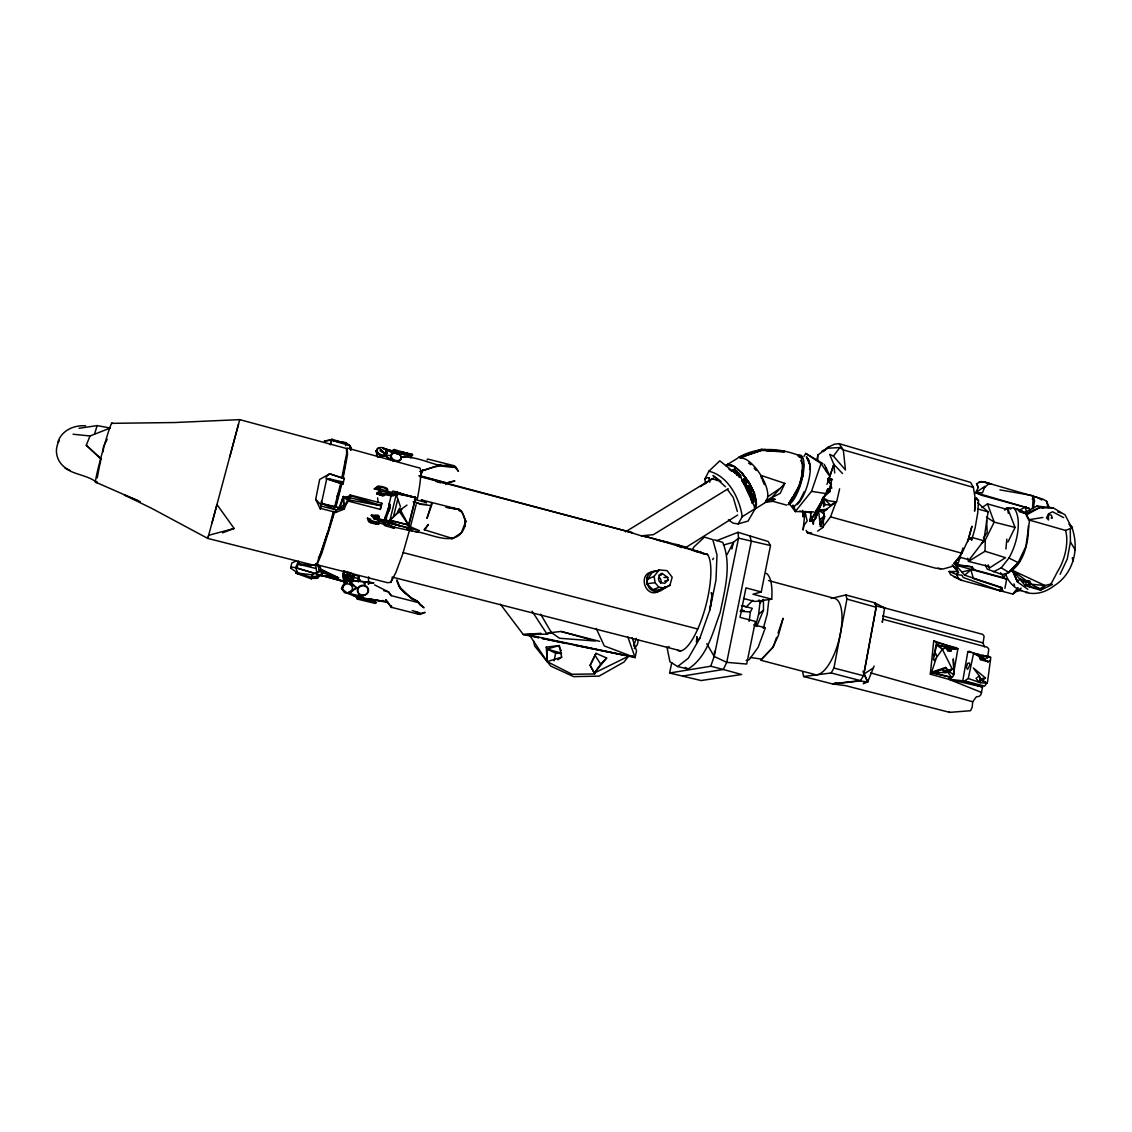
<?xml version="1.0" encoding="UTF-8"?>
<svg xmlns="http://www.w3.org/2000/svg" width="1132" height="1132" viewBox="0 0 1132 1132"><rect width="100%" height="100%" fill="white"/><g stroke="black" fill="none" stroke-linecap="round" stroke-linejoin="round"><path stroke-width="1.5" d="M374.593 584.904L388.616 591.965L391.191 595.644L419.307 602.861L416.802 600.781L424.019 607.813L419.406 604.474M753.374 499.339L752.327 500.457L751.521 499.297L752.256 500.754L753.204 498.858L752.794 500.486M353.566 577.702L354.302 575.014L358.688 576.202L359.028 578.593M749.158 492.632L748.804 490.58A3.382 3 -83.4 0 1 749.228 490.312L749.695 490.015A3.721 3.311 -83.5 0 1 750.091 489.831A1.84 1.641 -83.3 0 1 750.488 489.746L751.422 491.175L749.228 492.646A1.67 1.457 -77.1 0 0 749.639 492.604L750.417 492.25M418.076 532.026L414.652 531.516C430.655 532.931 456.776 549.515 464.827 526.408C465.62 520.239 464.148 512.895 458.63 509.244L446.744 507.193M748.408 492.095L748.86 490.595L748.379 491.5M813.314 523.975L813.781 520.225L812.974 520.097C815.125 519.319 811.219 521.824 813.314 523.975L813.356 519.956L815.238 519.206L822.384 501.533M365.07 583.9L364.603 583.673M712.07 596.564L711.42 592.701L712.07 596.564L709.863 609.922L699.901 638.038L688.313 658.258L677.629 666.536L669.932 661.753L666.932 647.065M817.771 460.059L817.856 455.078L828.313 447.112L834.426 444.211L839.109 443.645L970.577 482.402L973.407 487.411L975.317 499.099L974.595 511.155L975.317 498.462L976.35 497.726L978.529 500.712L977.708 513.065L975.091 528.12L971.638 540.091L970.237 537.658M753.049 499.283L751.662 500.075L752.44 500.415M753.077 499.523L752.582 500.231L752.978 499.24M967.648 558.274L968.511 561.415L985.024 551.256L985.293 540.006L994.193 522.135L987.5 503.91L981.897 507.66M391.601 493.92L389.224 503.627L389.465 507.815L384.54 524.215L383.663 524.427L385.05 525.715L393.837 528.22L395.04 527.37L388.814 524.753L384.54 524.215M696.817 640.839L696.93 636.679L696.449 642.014L699.901 638.038M751.705 495.66L750.304 495.745L751.223 494.203M751.535 493.623A1.84 1.542 -70.1 0 1 752.058 493.481L752.992 494.132L752.469 495.519M1021.106 588.116L1012.8 594.059L1001.226 591.017L1001.339 587.395L964.676 575.183L955.649 565.109L972.133 566.849L974.878 570.387L1006.659 579.145L1004.933 588.315M738.446 476.105L740.172 475.001L740.795 476.926M950.866 651.169L950.993 647.957L949.281 646.74L946.451 648.693L950.866 651.169L947.739 651.07L946.621 647.32L936.659 644.943L933.376 659.517L934.409 660.564L942.362 649.343L946.621 647.32L946.451 648.693L957.927 648.608L953.087 676.469L948.842 679.313L930.32 674.205L933.744 640.769L954.913 648.155M752.058 499.155L751.648 500.019M376.22 516.871L379.22 516.815L377.89 515.315L371.367 515.117L374.734 516.73M797.961 455.036L797.961 455.036C778.519 448.031 756.954 446.574 738.503 457.441L759.572 450.267M786.683 505.141L773.241 501.405M342.02 588.994L343.321 584.692L348.345 579.98L373.659 582.895L348.345 579.98L345.359 583.348M345.076 578.127L344.298 576.372L349.01 573.952L351.401 578.424L346.958 580.674L345.585 579.23L344.298 576.372L349.01 573.867L351.67 578.254L348.444 579.924M999.924 489.873L1031.719 495.42L1033.304 496.34L1032.511 508.169M824.039 513.97L818.507 510.15L823.969 511.24L827.308 509.216L818.507 510.15L820.431 526.437L823.148 526.649L823.969 511.24L836.152 501.886L828.44 500.754L822.822 497.769L815.238 519.206L810.102 521.215L810.965 512.57L799.687 511.24M103.224 451.739L103.507 446.588L107.215 439.258M335.511 512.343L336.048 511.296M377.763 454.201L376.673 454.272L377.423 456.04M864.664 682.44L863.277 683.714L867.678 681.917L863.914 674.078L876.012 608.478L876.295 606.073L874.371 602.748L884.616 607.842L882.295 622.345L882.436 620.888M739.253 474.322L738.559 473.36M815.861 510.942L815.238 519.206L815.861 510.942L810.654 521.328M401.846 509.244L387.866 522.135L386.677 520.338L373.716 518.343L399.299 525.616L391.403 522.319M671.743 662.673L669.606 673.002L710.74 666.224L714.179 656.447L714.603 651.282M398.464 512.64L399.78 508.141L397.841 511.254M391.686 607.559L391.46 605.818M981.628 692.487L948.842 679.313L964.521 680.969L982.562 686.997L980.977 694.581L979.053 696.505L976.449 696.689L972.699 701.769L972.204 707.16L970.52 710.712L949.663 712.368L845.576 685.652L832.756 683.969L835.996 683.02M830.011 491.529L828.978 491.076L822.822 497.769L825.087 504.589L823.714 506.712L822.822 497.769L830.011 491.529L831.652 479.246L828.115 478.454L828.355 480.76L831.312 484.737L828.355 480.76L833.831 464.375L829.671 454.371L833.421 456.125L845.448 469.95L843.34 449.913L839.109 443.645M1005.895 548.978L1006.857 539.115M802.701 510.376L803.083 516.687L803.607 511.593M816.766 460.285L817.856 455.078M358.306 581.89L359.07 577.122M804.894 513.022L803.112 530.031L803.805 525.559L807.173 520.961L804.909 511.423L811.63 513.008M736.55 474.308L738.036 475.199L736.946 474.393M768.953 599.026L767.255 614.068L763.308 628.359M755.596 626.01L758.638 614.237L759.897 603.186L759.048 599.889M803.083 516.687L803.296 514.819M990.486 660.069L988.194 661.767L980.27 659.73L979.732 656.135L973.605 653.291L968.27 678.478L964.521 680.969L984.713 686.119L987.543 681.903L990.797 657.381L973.605 653.291L969.615 651.353L967.832 651.622L962.724 681.153L982.562 686.997L948.842 679.313M738.036 475.199L736.989 473.417L738.757 473.643M360.202 581.183L360.231 580.221L359.679 581.324M335.468 512.598L344.241 509.06L339.275 507.023L343.35 496.538L347.354 498.207L350.085 494.995C352.392 498.391 344.482 504.731 343.392 508.112L336.416 509.952L321.134 506.046L320.243 508.891L320.328 508.084M749.115 621.312L750.389 611.959L752.271 608.308L742.224 605.804M320.979 504.532L321.46 501.037M318.361 558.019A53.643 3.849 -75 0 0 321.304 552.119L327.318 532.974M368.395 584.282L368.608 576.867M330.36 444.791L331.817 439.202L346.01 443.645L349.406 445.357L351.444 447.918M321.177 504.745L321.785 503.4L336.416 509.952L339.996 508.027L343.35 496.538L348.26 501.094L380.31 509.4L381.824 503.245L350.948 495.179M712.085 594.795L709.863 609.922L715.99 580.009L716.995 554.864L712.792 539.667L704.472 537.092L693.859 547.011L692.246 549.968M959.794 557.213L969.19 559.816L983.807 540.771L988.08 511.862L977.624 502.721M973.605 653.291L988.194 661.767L979.534 657.494L979.732 656.135M358.688 576.202L358.391 578.155L358.802 577.334M669.918 585.272L663.465 588.866A10.485 9.933 70.1 0 1 649.584 588.569L646.91 583.73L647.603 579.259L652.046 572.721L659.135 569.92L667.045 570.627L672.167 577.207L669.918 585.272L658.456 590.168L652.966 589.687L646.91 583.73L646.74 578.211M749.37 489.477L750.007 488.175L749.115 489.604M754.917 509.075L766.477 501.816M1033.219 508.777L1034.563 500.825L1033.304 496.34L1042.926 499.127L1046.576 501.292L1049.024 506.895M977.114 677.474L979.336 676.101L980.949 679.37L980.383 682.709L987.146 683.247L980.1 678.945L979.336 676.101L973.393 668.007L985.463 677.969L982.335 680.544L980.1 678.945L980.383 682.709L968.27 678.478M987.529 657.777L988.802 649.23L987.415 647.278L882.96 619.261M300.659 573.712L295.763 573.117L311.243 578.806L311.555 577.065M344.397 478.128L342.855 484.086L326.794 478.511L320.243 508.891L315.687 499.353L319.663 479.444L329.638 473.799L344.114 478.581M984.274 646.839L983.114 642.905L984.118 636.297L982.76 634.387L881.007 606.922M381.824 503.245L380.31 509.4M802.729 672.323L803.635 676.54L832.062 683.841L860.476 680.601L863.461 675.705L876.097 607.247L874.979 602.832L845.859 594.951L831.114 598.446M813.922 519.998L810.102 521.215L811.007 516.291M1042.869 517.48L1028.408 519.8L1065.495 530.413L1070.264 528.63L1070.419 542.03L1067.292 558.925L1060.09 574.306M803.635 676.54L831.143 672.974L833.944 668.064L846.934 599.069L845.859 594.951M464.827 526.408L465.804 521.229L464.884 518.866M809.564 469.44L810.243 465.96L809.055 461.092L806.493 456.96L810.243 465.96A24.777 8.023 -73.8 0 1 797.211 504.462M1026.243 506.811L1018.786 510.348L1025.068 512.386L1036.912 506.089L1053.156 507.858L1064.986 514.791L1072.301 528.658C1079.348 549.501 1073.334 573.613 1054.217 585.739C1045.883 592.078 1036.629 595.036 1026.2 592.602L1025.592 592.178M346.01 443.645L345.557 445.668M342.076 501.32L343.35 496.538L344.241 509.06L348.939 497.585L350.878 495.675L381.456 505.82L349.066 499.962L348.939 497.585L347.354 498.207M340.888 482.727L334.35 507.971M341.921 477.534L346.689 453.352L346.392 448.47L239.715 419.632L174.611 422.533L111.573 423.34M962.992 548.001L958.38 562.731L954.007 563.34L961.903 553.251L968.412 539.398L971.963 526.238L968.384 538.804M554.128 660.833L555.642 653.178L546.94 649.032L546.303 647.108L559.378 645.537L561.656 657.183L557.751 659.772M766.364 573.344A46.497 15.282 -75.5 0 1 771.713 599.21L752.964 594.215L761.242 591.951L770.482 545.525L768.133 541.478L737.993 532.295L716.641 540.672M321.842 502.693L321.318 505.282L315.687 499.353M389.224 503.627L387.469 513.97M445.753 484.482L446.065 482.954M312.644 574.886L313.069 572.891L295.636 567.67L291.391 567.019L290.669 568.094L297.914 573.174L311.866 577.504L312.644 574.886L297.914 573.174L295.636 567.67L298.381 561.331M761.242 591.951L745.974 587.862L740.045 617.365L755.369 621.397L746.667 664.06L726.73 662.362L714.179 656.447L738.545 538.139L737.993 532.295M827.294 490.722L827.973 488.628L827.266 490.764M933.744 640.769L936.588 642.552L933.886 655.612L936.037 653.914L936.659 656.305M628.218 656.15L635.094 657.565L636.524 650.843L632.151 637.84M638.42 639.679L637.373 644.603L634.302 648.608M358.151 581.607L358.193 579.499M290.669 568.094L291.787 562.986L296.145 561.019M385.602 515.668L383.663 524.427L386.451 513.206M342.855 484.086L343.237 481.694M388.941 510.207L389.917 506.57M343.01 478.426L347.51 454.597L347.128 448.046L418.628 467.785A60.095 6.962 -75.1 0 1 417.326 498.957M836.647 501.83L839.604 488.826M958.677 572.778L952.224 564.995L957.884 571.476L957.049 575.127A7.669 7.061 -60.6 0 0 961.846 580.391L1000.9 590.989L1001.848 587.975L999.655 590.635L963.12 577.447L962.016 575.24L956.95 574.646L957.884 571.476L955.649 565.109L974.878 570.387L972.317 569.283L972.133 566.849L954.375 564.189M816.497 511.098L810.102 521.215L811.234 516.362M297.291 566.736L298.791 562.01M321.134 506.046L321.785 503.4L339.996 508.027L348.26 501.094M731.852 548.992L733.508 542.242L738.545 538.139L770.482 545.525M388.814 524.753L396.908 491.981L402.851 494.175L402.185 494.981M347.666 578.41L348.288 576.358M393.611 516.036L397.771 499.325M347.156 582.513L313.04 572.962L311.286 578.41L317.385 578.296L319.861 574.759M810.102 521.215L810.937 517.876M335.935 506.938L341.595 484.666M335.171 507.56L339.572 490.637A53.643 3.849 -75 0 0 341.694 481.539M409.883 528.828L416.166 504.561M212.052 522.814L239.715 419.632M352.929 580.433L353.778 576.117M422.76 469.738L420.269 476.289L422.264 471.011M330.615 444.14L331.435 439.697L324.233 441.126L331.704 439.98M229.782 456.918L238.527 424.189M318.488 577.645L312.064 576.881L321.757 575.523L322.832 571.688L319.04 570.075L318.46 564.571M333.459 511.31L327.601 533.101L317.257 562.83L314.852 565.533L207.779 538.422L152.353 508.707L124.166 494.868L140.311 501.618M390.016 508.084L389.295 510.518M208.246 536.724L216.976 504.561L234.14 528.46L222.608 532.818M351.613 581.862L352.844 578.056M352.377 581.65L353.099 577.674M352.929 581.692L353.594 578.636L352.802 580.051M322.832 571.688L321.757 575.523L317.017 575.014M792.485 497.344L789.103 503.146C798.994 490.892 804.781 473.7 801.343 458.064L798.216 456.168L801.838 457.823M342.119 586.716L341.595 588.598L344.892 592.602L363.089 596.507L356.821 597.172L347.227 593.083L341.595 588.598L343.916 584.947A3.877 3.523 0.1 0 1 346.137 582.64M207.779 538.422L208.656 535.295L234.14 528.46M409.416 530.498L402.822 553.803L395.931 572.368L390.837 582.357L387.498 582.683L315.333 564.316L317.328 563.835L321.828 553.364L334.605 511.961M828.681 491.401L830.718 484.185L831.511 484.425M954.05 674.559L953.3 659.149L954.05 674.559L946.31 670.356L942.998 670.894M352.208 579.018L351.458 581.579L353.58 575.721M326.851 536.384L333.416 514.324M389.932 504.165L386.691 512.598M94.564 434.009L97.14 425.59L110.257 428.038L89.994 435.99L73.071 434.221M1032.342 499.368L1033.304 496.34M822.172 499.254L819.511 507.518L827.973 488.628M955.719 649.032L936.659 644.943L942.362 649.343L952.337 669.253L946.31 670.356L951.743 677.474L931.41 672.804L935.881 659.192M391.332 607.29L385.842 599.847L391.332 607.29L417.92 614.068L418.416 612.553L412.232 610.558M754.294 508.027L756.176 502.311L754.294 493.241M315.587 568.391L297.971 564.146L298.933 561.359M790.164 504.858L795.301 511.523L811.517 491.359L821.054 463.526L805.758 453.451L803.989 456.338M826.968 484.383L833.831 464.375L842.548 473.516M776.566 637.401L773.283 646.966L760.676 660.211L813.851 674.219A39.365 14.659 -75.5 0 0 838.388 642.169A39.365 14.659 -75.5 0 0 834.992 598.503L768.472 580.546M778.038 633.113L783.132 618.27L778.307 635.689L772.689 647.603L761.694 659.149L750.219 657.466M390.837 582.357L392.521 577.532M736.691 471.223C735.418 469.681 738.121 474.096 736.974 471.379C734.328 470.912 737.272 472.171 736.592 471.492M633.58 646.047L636.297 638.349M967.634 541.747L969.063 537.771M823.148 526.649L830.534 516.843L836.152 501.886L830.633 505.141L825.087 504.589M835.94 683.502L832.756 683.969L859.881 680.983L867.678 681.917L874.145 666.055M985.392 564.826L987.189 569.099L1001.962 574.532C1022.394 571.25 1029.158 542.865 1028.408 525.828M411.199 457.47L412.175 454.272L410.576 457.823M97.281 477.817A30.889 1.288 -77 0 1 101.017 459.125L86.287 445.244L89.994 435.99M386.352 488.67L387.866 489.915L384.272 487.85L377.437 486.633L374.296 488.84L378.003 488.373L394.757 493.425L395.294 492.08L415.656 497.556L408.666 526.139L419.434 530.611L380.196 520.975L373.9 518.597L371.31 515.343L379.149 517.409L373.9 518.597L375.796 515.796M668.559 647.546L668.998 646.471M756.784 626.321L763.52 610.106L763.421 599.479L759.897 603.186M398.28 493.594L415.656 497.556L408.213 526.196L408.327 527.554L411.51 529.012L409.883 526.861M820.431 526.437L824.803 516.376M359.099 581.48L359.877 579.74L358.391 579.527M949.182 671.828L952.337 669.253L946.31 670.356L946.593 672.422L931.41 672.804L942.829 669.422L944.753 672.649L946.593 672.422L947.838 669.691L945.659 667.456L931.353 672.281L951.743 677.474M336.883 496.523L339.572 490.637M784.83 483.378L780.245 493.311L765.982 500.669L770.467 499.311L775.279 499.382L770.51 498.872L784.83 483.378L760.916 475.383A24.932 9.707 58 0 0 740.3 458.149M790.122 502.792L792.372 497.995M311.243 578.806L311.866 577.504M1020.229 561.048L1010.791 571.32L1018.149 562.618L1025.889 546.431L1029.568 520.154L1025.748 513.617L1021.772 510.999M791.424 499.453L788.466 504.249M420.213 471.478C428.844 468.719 445.315 462.252 452.361 467.106C434.674 467.063 418.897 455.729 401.209 457.158L412.784 455.106L404.478 454.611L382.63 448.088L393.469 453.38M798.272 455.404L798.923 455.163A26.093 8.349 -73.8 0 1 802.857 475.638L798.994 487.595L802.347 475.539L803.437 464.587L802.871 475.567L801.371 478.765L802.871 475.567L801.881 470.459M596.026 653.348L590.126 665.291L594.371 673.002L606.653 657.989L596.026 653.348L590.126 665.291L594.682 673.936L572.099 674.276L547.181 661.612L529.564 635.208L628.897 656.051L594.371 673.002L594.682 673.936M1007.989 541.931L1015.079 527.441L1007.522 508.042L1004.296 508.905M1030.205 511.692L1029.087 508.339L981.119 495.151L975.685 492.675L978.331 487.425L976.591 483.718L981.161 481.553L983.821 481.864L1037.337 497.429L1041.85 500.033M804.343 491.529L799.673 500.74L794.848 506.089L792.414 505.679M705.731 483.675L704.741 479.218L708.873 471.209L719.825 460.837L741.106 477.888L755.341 508.509L748.026 521.088L738.163 523.904L733.097 523.168L728.428 519.857M400.36 509.81L408.454 524.951L389.875 520.083L388.658 521.654L400.36 509.81L406.996 505.113M727.027 554.666L733.508 542.242L723.475 545.03M393.667 449.871L394.643 450.423L394.332 449.39L391.969 451.173L393.667 449.871L404.478 454.611L382.63 448.088L385.602 449.432L387.017 453.14L384.455 455.715L379.319 456.875M1027.87 589.319L1017.654 582.089L1012.333 570.217L1025.238 585.612L1039.94 588.767L1045.091 585.569L1051.048 583.956L1057.599 571.49A31.441 14.985 -73.1 0 0 1065.495 530.413M331.195 440.376L331.817 439.202M385.786 453.904L380.253 450.791L385.786 453.904L386.536 452.503A4.853 3.552 20.9 0 0 381.456 447.522A4.853 3.552 20.9 0 0 377.395 451.626A4.853 3.552 20.9 0 0 384.272 454.781L385.786 453.904L380.154 449.178L381.866 450.932M930.32 674.205L931.353 672.281M57.817 442.287C61.553 430.471 73.863 424.995 85.551 425.788M712.721 559.59L713.514 558.161M737.102 473.317L736.861 474.237L738.531 473.417M754.549 509.301L754.549 509.301A26.319 10.018 58 0 0 749.03 482.826L741.814 472.78L749.214 482.699L754.506 493.679L749.03 482.826L741.8 473.091M664.781 586.518L663.465 588.866L658.456 590.168M738.163 523.904L742.238 516.687L755.341 508.509M744.29 478.454L742.026 480.973L744.828 480.52L742.054 481.015L744.29 478.454L742.818 480.576C750.12 479.02 739.026 482.19 744.46 478.751M750.983 491.373L751.153 490.58M794.183 494.443L798.414 487.199M376.758 523.564L378.612 523.692L380.196 520.975L388.488 522.743M750.912 491.359L751.096 490.566M351.203 573.004L343.661 570.91L342.6 575.99L344.326 582.287L347.34 580.688M427.089 459.96L427.655 459.04L453.649 465.62L455.644 466.681L458.418 471.322L455.503 467.686L452.772 466.257M815.564 511.268L820.969 502.636L816.243 511.48M660.947 575.226L662.093 573.415L667.753 577.49L668.007 580.093L664.725 583.362L660.069 582.343A4.967 4.698 70 0 1 659.758 575.367L662.093 573.415L658.866 575.169M819.667 524.017L824.605 516.234M736.72 472.341L736.847 471.775M1027.842 586.433L1040.506 590.182L1045.091 585.569L1012.461 570.358L1017.654 582.089L1019.946 578.636L1039.94 588.767L1040.506 590.182L1052.406 584.466L1051.048 583.956M983.298 488.699L988.109 484.355L991.689 484.227L983.821 481.864L978.713 482.218M1001.353 587.876L1000.9 590.989L999.655 590.635L1001.339 587.395L1003.193 591.385M983.411 538.096L987.217 532.493L986.566 520.508M828.355 480.76L829.332 478.624M743.299 482.727L744.828 480.52L743.285 482.798L746.455 481.553M744.035 482.232L745.507 480.138L744.007 482.274M594.371 673.002L600.668 664.102L606.653 657.989M353.043 576.712L354.302 575.014M833.421 456.125L839.817 447.55L843.34 449.913L973.407 487.411M391.997 492.307L392.917 491.09L396.908 491.981M628.161 656.645L624.072 661.994L599.054 676.129L573.655 676.625L550.775 666.097L534.686 646.047L533.54 640.995M343.534 586.135L341.595 588.598L344.892 592.602M346.42 582.442L348.345 579.98L356.622 587.833L349.788 592.814L347.227 593.083L356.622 587.833L350.255 583.56L348.345 579.98M736.776 472.709C734.074 474.393 734.031 468.676 736.649 472.412M647.603 579.259L654.126 576.315L659.135 569.92M993.472 571.773L1001.226 567.854L1008.923 558.019A34.201 15.282 -73.2 0 0 1013.621 507.914L1007.522 508.042L1004.749 510.122M1012.8 594.059L1018.036 587.55M736.805 472.61L736.932 472.568A1.472 1.132 -1.5 0 0 737.059 472.313L737.059 471.563M1017.654 582.089L1012.461 570.358L1031.011 584.183L1028.875 585.994L1026.158 585.074L1025.903 582.343L1027.46 580.49L1029.865 581.013L1031.011 584.183L1045.091 585.569M733.607 469.922C737.158 469.426 732.56 471.648 734.668 470.94M751.846 499.028L751.436 500.245L751.917 498.858M752.596 495.377L752.893 493.863M749.497 489.717L748.507 490.241A1.67 1.5 -87.3 0 1 748.111 490.269L749.893 489.434L750.247 487.906M738.672 473.105C734.3 474.478 738.149 471.605 739.267 474.209M794.169 497.472L789.103 503.146L798.881 487.411L802.149 475.624L803.225 464.927L800.72 460.54M750.997 491.797L751.337 490.269M749.893 489.434L750.304 488.048L748.974 487.425A3.736 3.41 83.6 0 0 748.436 487.637L748.026 487.92A3.453 3.155 82.8 0 0 747.601 488.203L747.162 489.434L748.195 490.269M749.837 489.434L750.247 488.048M1007.82 573.117L1018.149 562.618L1008.923 558.019M1008.98 572.509L1018.149 562.618M747.997 487.906L747.969 487.92A3.382 3.085 84.4 0 0 747.658 488.217L747.544 490.015M736.847 473.233L736.578 474.266M740.639 475.751L739.238 475.327L738.899 476.558M738.757 475.298C736.989 475.369 742.309 475.115 739.889 474.945M747.658 488.203L747.276 489.618M982.972 542.384L985.293 540.006L981.402 543.247M752.808 600.314L746.342 606.823L741.432 605.606M751.747 493.609A1.84 1.528 -69.6 0 1 752.129 493.51L752.822 493.793L751.676 493.637A3.721 3.099 -69.9 0 0 751.351 493.778L750.827 494.047A3.467 2.887 -69.7 0 0 750.459 494.344L750.714 496.368A1.67 1.344 -65.4 0 0 751.11 496.325L752.271 495.59M397.417 495.08L379.277 490.58L376.956 493.863L381.328 493.58L384.668 495.264L382.899 496.028L376.956 493.863M424.741 530.087L428.349 524.441L424.047 529.691L452.743 538.521L461.361 532.776L465.804 521.229L461.941 511.735L458.63 509.244L445.895 507.334M959.752 558.019L954.007 563.34L958.38 562.731M750.898 494.061L750.799 494.061A3.382 2.802 -69.4 0 0 750.53 494.373L749.936 495.717L751.04 496.283M750.53 494.359L750.771 496.325M972.317 569.283L1002.952 577.561L1006.504 574.122M743.285 482.798L746.639 481.836M747.997 488.288L748.394 488.048M749.257 490.665L748.733 491.175L749.78 490.312M823.346 451.64L828.313 447.112M750.785 491.599L750.035 492.066M325.846 477.18L329.638 473.799L342.501 478.058A53.643 3.849 -75 0 0 345.868 457.809M980.949 679.37L978.388 681.648L976.01 678.153M819.526 520.083L824.252 515.966M735.092 471.464L734.937 472.341L735.163 471.407M725.626 465.634L737.767 458.106M964.676 575.183L970.888 569.835L973.379 578.494L1001.848 587.975M416.562 600.993L411.609 598.658L400.473 588.527L396.879 579.895C398.266 590.14 408.808 596.536 416.802 600.781M758.638 614.237L763.52 610.106M740.484 476.784L739.012 476.713L740.3 476.897M750.7 491.981L751.393 490.411M953.54 576.641L961.846 580.391L950.654 574.716L949.111 571.519L957.884 571.476M677.629 666.536L688.086 669.04C707.415 656.885 712.594 632.604 720.164 612.624C724.791 589.772 731.895 565.052 722.782 542.398L714.306 539.78M728.032 464.502L727.395 464.53A26.319 10.018 58 0 1 749.03 482.826L754.209 493.538M1010.834 509.06L1007.522 508.042L1006.093 509.145L987.5 503.91M750.884 494.429L750.219 495.519M561.656 657.183L547.181 661.612L546.94 649.032L559.378 645.537M752.129 495.788L752.936 494.132M779.906 488.5L767.991 496.594M945.659 667.456L942.829 669.422L946.593 672.422M439.57 465.464L440.956 464.502L420.198 471.45M740.569 475.652L739.139 475.44L739.026 476.643M975.685 492.675L984.897 486.307L982.576 492.703L975.685 492.675L1029.087 508.339M740.583 477.138L739.861 477.336M736.875 473.218L738.856 473.317M734.923 471.28L735.984 470.954L735.177 471.124M817.615 531.106L823.389 527.243M752.653 500.471L751.45 500.415M749.299 489.477L747.544 489.548M700.383 486.618L713.655 478.001M872.829 668.29L863.914 674.078L862.938 671.276M968.511 561.415L988.052 566.34L989.425 567.995L1005.513 557.694L985.024 551.256M712.014 478.808L625.529 531.814M754.492 499.311L754.138 498.137L753.035 499.212M752.851 501.787L753.021 500.669L751.521 500.443M752.002 502.792L754.86 501.122L752.044 503.018M750.29 492.618L750.488 493.962M751.662 498.066C749.469 500.132 757.633 495.59 751.139 496.651C751.959 500.075 750.389 494.189 753.926 496.891M753.148 497.132L751.874 497.854L751.606 496.99L753.148 497.132L751.606 496.99M749.002 485.755C742.436 490.609 748.875 483.675 748.959 485.77M732.263 470.473L735.276 468.761L732.446 470.615M733.635 471.591L735.192 469.893M728.201 488.727L653.376 534.658L641.292 535.818L627.482 531.516M349.01 573.952L345.133 576.938M737.625 515.074L685.101 547.945L685.723 547.463L684.747 546.784L645.169 536.356M370.843 519.234L367.518 518.244L369.032 520.281L378.031 522.291L380.196 520.975L384.54 522.984M748.238 487.779L748.464 487.651A3.721 3.396 83 0 1 748.875 487.439L748.974 487.425A1.84 1.684 84.4 0 1 749.228 487.368L750.191 487.906L749.285 487.368M704.741 479.218L707.571 477.534M979.534 657.494L983.085 655.442L984.316 659.631L983.255 659.348L983.085 655.442M1027.87 518.541L1026.455 515.003L1039.176 507.815L1053.156 507.858M378.965 447.635L377.225 448.612L376.574 452.107L379.8 455.276L375.951 450.72L377.607 457.271M348.529 579.782L351.67 578.254L350.863 577.178M659.164 591.06C645.764 599.535 637.005 573.825 652.315 571.858M821.973 451.088L828.03 448.215L839.817 447.55M968.412 539.398L970.902 538.238L971.638 540.091M751.634 493.977C753.247 493.057 752.327 496.24 752.639 494.288M831.652 479.246L828.398 480.704L828.115 478.454L832.43 479.501L828.992 480.874M750.106 492.08L748.761 491.939M748.931 489.703C747.445 491.019 747.544 487.552 747.474 489.321M1019.111 511.593L1025.748 513.617L1039.176 507.815M737.3 473.19L738.531 473.346M315.064 573.301L320.809 570.967L321.757 575.523L338.638 577.872L321.813 569.594L319.04 570.075M313.705 573.896L320.809 570.967M983.255 659.348L989.708 656.702L982.717 655.57M753.204 498.858L753.983 498.561L753.233 498.986M754.209 498.179L752.667 498.717M652.966 589.687L658.966 587.31L665.121 587.989M453.649 465.62L452.361 467.106L455.078 467.389L448.527 465.592M952.054 566.481L943.069 569L935.372 568.123L807.526 532.946L806.111 530.37M500.372 604.191L523.295 634.543L547.039 634.161L551.383 632.547L561.048 631.472L599.635 641.377M739.479 457.144L761.171 449.39L784.632 451.286M347.227 593.083L351.826 591.47M739.974 457.88L761.468 450.295L784.504 452.078M764.708 502.495L768.897 501.094L773.17 501.32M435.707 481.1L446.008 483.265L454.923 480.987L448.909 482.119M378.003 488.373L381.753 487.156M739.663 457.356L765.133 449.347M664.526 581.183L668.007 580.093M379.135 456.819L384.455 455.715M789.372 504.405L788.339 504.405L789.372 504.405A26.093 8.349 -73.8 0 0 802.857 475.638L802.163 472.171M345.996 496.764L350.411 496.41L350.085 494.995M1025.238 585.612L1031.011 584.183M379.093 516.475L378.031 516.15L379.206 517.183L377.89 515.315M961.733 572.042L970.888 569.835M733.876 469.709L735.008 469.738M451.3 538.846L452.743 538.521M746.158 660.352L749.186 659.701L758.129 647.377L765.374 627.708L753.771 624.892M628.897 656.051L574.787 645.212M1021.828 590.366L1015.022 591.442M980.1 678.945L985.463 677.969M376.786 488.401L374.296 488.84L380.352 490.397M313.069 572.891L295.636 567.67M931.41 672.804L938.032 671.715M683.049 675.988L723.277 669.479L741.644 674.502L701.104 680.544L669.606 673.002M946.451 648.693L957.927 648.608M78.999 428.292L97.14 425.59M350.793 578.381L351.67 578.254M765.713 502.283L774.033 501.122M646.91 583.73L655.074 582.711L658.966 587.31M771.713 599.21L754.917 601.488L743.526 598.474M735.899 472.964L734.937 472.709L735.857 472.709M394.757 493.425L415.656 497.556L407.619 495.972M739.875 477.265L739.691 477.251M395.436 452.772L392.365 453.621L391.205 455.503A5.122 3.75 21.5 0 0 398.054 460.653A5.122 3.75 21.5 0 0 399.186 454.243L394.417 452.857L399.808 454.71A5.533 4.047 21.5 0 1 398.874 461.049A5.533 4.047 21.5 0 1 390.979 457.554A5.533 4.047 21.5 0 1 395.436 452.772L399.808 454.71L399.186 454.243M735.177 469.879L734.71 469.78M734.074 469.497L734.894 469.596M540.841 633.297L523.295 634.543L538.775 637.726L529.564 635.208M547.86 632.802L551.383 632.547L559.548 638.264L595.361 641.023L561.048 631.472M388.743 520.678L373.9 518.597M426.467 504.306L421.528 504.348L413.222 501.773M663.904 577.476L667.753 577.49M346.859 577.108L350.213 578.226M792.641 505.254L795.301 511.523L813.667 511.89M798.513 455.149L802.022 457.342M1015.079 527.441L994.193 522.135L986.382 517.098M394.276 495.335C393.469 497.712 374.395 491.047 377.932 493.821M740.979 610.686L744.332 610.827L741.021 609.893M304.451 565.038L297.971 564.146L315.814 565.038L316.408 570.868L317.837 572.127M766.477 450.635L775.123 451.088M555.642 653.178L561.5 653.489M740.059 611.266L750.389 611.959M807.526 532.946L811.587 533.257L807.158 532.054M375.173 600.087L388.304 602.592L382.46 600.469M737.866 474.931L737.257 474.633M381.328 493.58L376.843 493.156L381.173 494.953L379.39 494.359M761.171 449.39L783.754 451.555M376.164 517.098L379.149 517.409M297.971 564.146L304.791 564.868M681.945 547.294L677.29 545.1L679.143 545.327L675.337 544.917L681.789 547.591M696.067 551.652L707.585 554.51A51.011 14.857 -75.4 0 1 703.651 613.247A51.011 14.857 -75.4 0 1 677.559 650.348M953.894 572.155L949.111 571.519L956.95 574.646M429.962 505.452L421.528 504.348L413.548 501.618M451.88 508.353L458.63 509.244M708.873 471.209C728.131 475.765 739.606 498.278 742.238 516.687M307.678 565.476L310.918 565.929M384.88 454.838L391.417 455.772M811.517 491.359L825.242 493.481M365.155 598.503L356.821 597.172L352.25 594.597M414.383 499.424L426.552 502.495L421.316 499.877L459.663 509.542M417.92 614.068L420.156 614.421L425.151 612.384L420.439 613.487L416.604 612.553M381.045 600.809L356.821 597.172L357.358 599.097L375.201 603.427M387.894 511.07L388.998 511.254M937.848 568.306L941.017 568.858M345.854 442.966L332.822 440.673L346.052 442.626L349.406 445.357L350.991 449.828M326.271 478.61L333.063 479.841M364.971 584.027L364.023 583.574M378.512 600.625L368.367 598.672L376.461 602.606L356.99 597.88M702.562 553.506L707.585 554.51L645.084 536.327M394.304 494.543L397.474 495.179L381.385 493.354L379.277 490.58M624.779 655.442L542.214 638.434L566.184 643.429M326.794 478.511L343.505 482.02M393.214 526.988L413.01 531.163M876.295 606.073L884.616 607.842M641.292 535.818L648.438 537.403M691.638 550.18L701.316 552.345L677.29 545.1M400.657 451.696L412.416 454.371M321.474 503.754L339.996 508.027M657.098 539.95L669.139 542.78M389.295 520.437L408.454 524.951L399.228 511.211M728.371 465.323L734.668 466.851L742.083 473.119M999.655 590.635L1001.226 591.017M375.612 516.942L377.324 517.366M400.898 451.979L410.279 454.314M295.763 573.117L302.074 574.702M392.167 577.065L680.87 650.858M350.17 497.74L381.456 505.82M320.441 508.367L335.723 512.329M403.218 552.614L697.751 629.01M833.944 668.064L863.461 675.705M710.74 666.224L723.277 669.479L726.73 662.362L751.266 541.492L750.007 536.129M1051.161 517.947L1052.265 518.244L1051.402 515.187L1048.388 514.565L1046.463 517.777L1048.515 519.942L1048.416 513.914L1052.548 511.763L1063.641 517.621M831.143 672.974L860.476 680.601M1022.72 581.508L1025.903 582.343M954.403 564.557L957.658 565.42M419.632 476.501L632.632 532.79L418.84 475.808M947.512 649.287L950.937 650.178M967.832 651.622L971.129 652.499M974.44 653.376L979.406 654.692M383.706 590.663L388.616 591.965L390.441 594.753M420.481 475.865L448.116 483.237M936.588 642.552L956.682 647.9M882.818 615.935L983.114 642.905M354.231 577.49L358.646 578.678M395.294 492.08L415.317 497.599M336.162 441.735L349.406 445.357L350.779 450.324M676.03 544.407L678.323 545.03M321.403 575.466L347.312 582.556M389.62 494.175L392.804 495.052M727.635 464.46L734.102 466.271M971.879 537.459L983.807 540.771M830.534 516.843L961.903 553.251M376.461 602.606L356.821 597.172L357.358 599.097M846.934 599.069L876.097 607.247M1036.912 506.089L1043.308 507.9M1057.741 511.961L1060.939 512.867M977.977 509.004L988.08 511.862M870.749 672.932L972.699 701.769M406.473 529.196L413.01 531.05M546.94 649.032L561.359 653.122M394.361 449.63L411.836 454.71M378.668 522.701L386.748 525.078M396.752 524.64L411.51 529.012M983.821 481.864L991.689 484.227M387.696 522.121L399.299 525.616M388.29 494.047L391.615 495.08M326.228 478.822L342.713 483.987M322.521 572.82L338.638 577.872L321.474 570.415L319.875 566.255M435.664 481.27L440.716 482.883M326.554 575.58L347.34 582.386M415.076 611.521L419.958 613.403L418.416 612.553M459.012 510.645L461.191 511.409M712.976 478.878L717.674 480.647M627.85 637.019L635.094 657.565L604.276 645.933L596.239 628.486M936.659 644.943L941.555 646.825M346.449 579.273L347.651 579.768M348.288 575.551L349.491 576.032M137.58 500.57L95.484 482.091M1002.952 577.561L1006.659 579.145M372.414 515.951L371.48 515.541L372.357 516.178M378.527 516.022L375.852 515.569L379.206 517.183M1013.621 507.914L1025.748 513.617L1026.455 515.003M380.239 494.599L376.843 493.156L377.536 494.302M368.353 581.763L371.48 583.334M737.201 474.916L738.036 475.129L737.059 474.832M982.335 680.544L987.146 683.247M1017.229 508.707L1025.748 513.617M685.327 667.441L688.086 669.04M1001.226 567.854L1009.121 572.495M805.758 453.451L822.837 463.554M64.651 467.686C74.231 475.001 87.15 474.874 96.744 482.331A30.889 1.288 -77 0 0 97.352 481.977M948.8 711.844L949.663 712.368M632.165 655.796L635.094 657.565M367.518 518.244L369.655 521.696L368.353 520.989L367.518 518.244L370.9 520.409M384.597 455.474L391.304 459.79M384.71 455.559L393.455 461.233M748.563 463.087L750.955 464.658M975.317 498.462L978.529 500.712M721.027 481.411L713.004 475.539L725.485 486.76M391.106 526.055L393.837 528.22M745.21 479.6L749.03 482.826L745.026 479.388M376.772 454.724L376.673 454.272M86.287 445.244L101.484 459.153M822.822 497.769L830.633 505.141M1068.877 524.031L1071.976 526.974M398.719 586.121L411.609 598.658M751.252 490.043L750.021 489.859A1.84 1.641 -83.7 0 1 750.431 489.732L751.294 490.099M389.55 504.773L390.398 505.622M1070.249 525.545L1072.542 527.866M754.082 468.139L756.162 470.459M1070.108 526.026L1072.301 528.658M1000.532 572.721L1004.692 578.155M806.493 456.96L808.389 459.45L810.243 465.96M727.437 489.448L733.267 497.514L737.385 511.537M821.054 463.526L828.751 475.001M734.583 472.426L734.838 471.337L734.541 472.341M532.054 611.195L547.039 634.161M595.008 655.301L600.668 664.102M344.298 576.287L346.958 580.674M1070.419 542.03L1075.4 550.095M540.643 614.138L551.383 632.547M558.614 646.117L561.217 650.589M706.793 643.698L714.179 656.447M391.191 595.644L391.205 595.121M824.266 464.403L829.416 474.832M978.331 487.425L976.591 483.718M368.608 582.697L368.593 584.282M375.951 450.72L376.574 452.107M317.172 564.33L318.63 567.67M864.565 674.502L867.678 681.917M710.132 480.591L708.929 477.562L709.75 482.232M1013.947 583.871L1014.555 585.442M988.208 564.868L989.425 567.995M385.602 449.432L387.017 453.14M396.143 494.146L400.487 506.853M395.775 492.307L396.115 493.297M830.718 484.185L831.779 488.246M1072.414 557.991L1073.235 561.274L1072.443 557.935M1025.238 507.122L1026.427 511.862M754.138 498.137L754.407 499.254M793.758 505.268L795.301 511.523M753.898 498.505L754.209 499.481M1046.576 501.292L1048.076 507.688M761.595 478.737L760.916 475.383A24.932 9.707 58 0 1 765.996 500.514M343.576 578.056L344.326 582.287L343.887 571.759M352.717 573.415L353.156 576.146M1007.522 508.042L1008.315 513.348M654.126 576.315L655.074 582.711M833.831 464.375L834.723 472.978M377.635 497.797L377.989 502.636M546.303 647.108L547.181 661.612M343.661 570.91L344.326 582.287M343.35 496.538L343.817 509.131M826.374 468.082L826.487 471.337M345.713 577.079L345.741 578.282M96.135 481.808A30.904 1.5 -74.6 0 1 102.177 452.927A30.904 1.5 -74.6 0 1 112.125 423.453M69.83 470.304A22.272 20.928 6.3 0 1 59.43 440.447M729.022 469.341A26.347 9.947 58 0 1 731.838 471.322M748.408 487.666A3.877 3.538 82.2 0 1 748.804 487.468M762.444 480.265A22.442 8.731 58 0 1 764.341 484.652M377.706 456.663A3.806 2.788 20.9 0 1 377.31 453.026M377.649 456.804A3.806 2.788 20.9 0 1 377.253 453.168M347.807 580.716A3.821 3.495 0.4 0 1 344.496 575.806A3.821 3.495 0.4 0 1 350.708 574.787A3.821 3.495 0.4 0 1 349.477 580.433M349.123 580.122A2.943 2.674 0.3 0 1 345.585 579.23M346.817 575.183A2.943 2.674 0.3 0 1 350.34 576.089M378.711 487.51A5.165 0.976 13.9 0 1 378.682 486.152A5.165 0.976 13.9 0 1 385.488 487.666A5.165 0.976 13.9 0 1 386.521 489.25M378.046 522.291A5.929 0.99 13.8 0 1 378.612 523.692M343.293 575.608A4.853 4.429 0.4 0 1 344.425 571.915M1027.686 592.234A31.059 28.357 -62 0 1 1005.598 573.924M659.319 577.476A4.896 4.641 70.1 0 1 660.663 583.433M646.754 578.226A10.485 9.933 70.1 0 1 658.583 571.122M969.883 665.078L967.549 669.38L966.303 667.413L967.648 663.338L969.346 662.956L969.883 665.078M431.448 503.867L426.976 518.357L432.099 503.839L431.66 502.679L431.448 503.867M744.191 484.1L747.148 482.642L744.149 484.128M746.596 485.288L745.563 484.312L746.596 485.288M750.233 490.114L751.124 490.467L750.29 490.099M373.9 522.078L371.82 521.824L373.9 522.078M373.249 522.333L371.933 522.234L377.847 524.187L373.249 522.333M349.93 584.409L347.793 583.857A4.953 4.5 0.1 0 0 342.699 589.149A4.953 4.5 0.1 0 0 349.505 592.503A4.953 4.5 0.1 0 0 351.571 585.725L349.93 584.409M362.551 595.446L360.146 594.795A5.632 5.122 -1 0 1 359.396 586.348A5.632 5.122 -1 0 1 368.31 588.782A5.632 5.122 -1 0 1 362.551 595.446M359.127 593.748A5.207 4.74 -1 0 0 367.928 591.866A5.207 4.74 -1 0 0 361.759 585.881A5.207 4.74 -1 0 0 359.127 593.748M370.546 522.644A5.179 0.863 13.8 0 0 378.654 524.003A5.179 0.863 13.8 0 0 371.791 521.413A5.179 0.863 13.8 0 0 370.546 522.644"/></g></svg>
